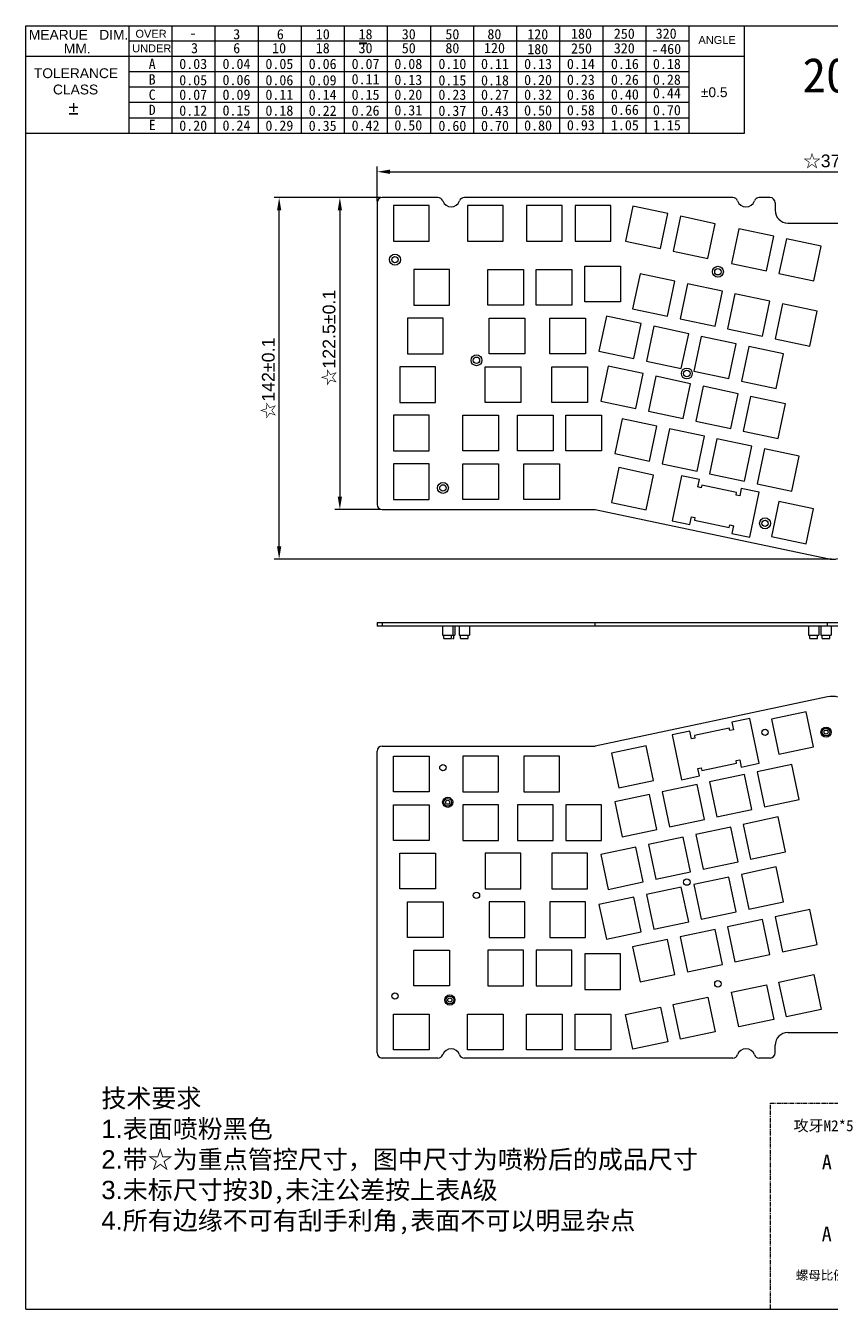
# Model space of a CAD drawing. Header units: millimetres. Extents: x 10619 to 11332, y 86 to 1699.
# Drawn here: x 10619 to 10935, y 638 to 1142 of the extents above; entities that cross this region are included whole.
import ezdxf

# ---------------------------------------------------------------- set-up
doc = ezdxf.new("R2010")
doc.units = ezdxf.units.MM
doc.linetypes.add('CENTER', pattern=[50.8, 31.75, -6.35, 6.35, -6.35])
doc.styles.add('Ari', font='arial.ttf')
doc.styles.add('STYLE1', font='')
doc.styles.add('标注', font='arial.ttf')
doc.styles.get('STYLE1').set_extended_font_data('SimSun')
doc.dimstyles.new('ISO-25', dxfattribs={"dimtxt": 5, "dimasz": 5, "dimexe": 2, "dimexo": 0.5, "dimgap": 1, "dimtad": 1, "dimdec": 3, "dimdsep": 46, "dimtxsty": '标注', "dimcen": 2.5, "dimadec": 0, "dimazin": 0, "dimtfac": 1, "dimtdec": 3, "dimtmove": 0, "dimatfit": 3, "dimfxl": 1, "dimarcsym": 0})

# ---------------------------------------------------------------- blocks, each defined once
blk = doc.blocks.new('*D22')
at = {"color": 0, "lineweight": -2}
for p, q in [((10756.83, 1073.3), (10756.83, 1086.95)), ((10761.83, 1084.95), (11124.43, 1084.95)), ((11129.43, 1073.36), (11129.43, 1086.95))]:
    blk.add_line(p, q, dxfattribs=at)
at = {"color": 0}
for points in [[(10761.83, 1085.78), (10761.83, 1084.12), (10756.83, 1084.95)], [(11124.43, 1085.78), (11124.43, 1084.12), (11129.43, 1084.95)]]:
    blk.add_solid(points, dxfattribs=at)
at = {"layer": 'Defpoints', "color": 0}
for p in [(11129.43, 1084.95), (10756.83, 1072.8), (11129.43, 1072.86)]:
    blk.add_point(p, dxfattribs=at)
at = {"color": 0, "insert": (10943.13, 1088.99), "char_height": 5, "attachment_point": 5, "style": '标注'}
blk.add_mtext('{\\fSimSun|b0|i0|c134|p2;☆}372.6{\\fArial|b0|i0|c134|p34;%%P}0.1', dxfattribs=at)
blk = doc.blocks.new('*D23')
at = {"color": 0, "lineweight": -2}
for p, q in [((10758.33, 1074.8), (10740.19, 1074.8)), ((10742.19, 1069.8), (10742.19, 957.3)), ((10758.33, 952.3), (10740.19, 952.3))]:
    blk.add_line(p, q, dxfattribs=at)
at = {"color": 0}
for points in [[(10741.36, 1069.8), (10743.02, 1069.8), (10742.19, 1074.8)], [(10741.36, 957.3), (10743.02, 957.3), (10742.19, 952.3)]]:
    blk.add_solid(points, dxfattribs=at)
at = {"layer": 'Defpoints', "color": 0}
for p in [(10758.83, 1074.8), (10742.19, 952.3), (10758.83, 952.3)]:
    blk.add_point(p, dxfattribs=at)
at = {"color": 0, "insert": (10738.15, 1019.73), "char_height": 5, "attachment_point": 5, "rotation": 90, "style": '标注'}
blk.add_mtext('{\\fSimSun|b0|i0|c134|p2;☆}122.5{\\fArial|b0|i0|c134|p34;%%P}0.1', dxfattribs=at)
blk = doc.blocks.new('*D29')
at = {"color": 0, "lineweight": -2}
for p, q in [((10758.33, 1074.8), (10716.35, 1074.8)), ((10718.35, 937.82), (10718.35, 1069.8)), ((10935.24, 932.82), (10716.35, 932.82))]:
    blk.add_line(p, q, dxfattribs=at)
at = {"color": 0}
for points in [[(10717.52, 1069.8), (10719.18, 1069.8), (10718.35, 1074.8)], [(10717.52, 937.82), (10719.18, 937.82), (10718.35, 932.82)]]:
    blk.add_solid(points, dxfattribs=at)
at = {"layer": 'Defpoints', "color": 0}
for p in [(10718.35, 1074.8), (10758.83, 1074.8), (10935.74, 932.82)]:
    blk.add_point(p, dxfattribs=at)
at = {"color": 0, "insert": (10714.3, 1003.81), "char_height": 5, "attachment_point": 5, "rotation": 90, "style": '标注'}
blk.add_mtext('\\A1;☆142±0.1', dxfattribs=at)
blk = doc.blocks.new('UK')
at = {"color": 3, "linetype": 'Continuous'}
for p, q in [((11671.22, 1568.37), (11657.22, 1568.37)), ((11657.22, 1568.37), (11657.22, 1554.37)), ((11671.22, 1554.37), (11671.22, 1568.37)), ((11690.22, 1568.37), (11676.22, 1568.37)), ((11676.22, 1568.37), (11676.22, 1554.37)), ((11690.22, 1554.37), (11690.22, 1568.37)), ((11700.36, 1567.22), (11718.36, 1567.22)), ((11700.36, 1560.02), (11700.36, 1567.22)), ((11718.36, 1567.22), (11718.36, 1560.02)), ((11700.36, 1560.02), (11703.16, 1560.02)), ((11703.16, 1558.62), (11702.36, 1558.62)), ((11702.36, 1558.62), (11702.36, 1544.62)), ((11703.36, 1559.82), (11703.36, 1558.82)), ((11715.36, 1558.82), (11715.36, 1559.82)), ((11715.56, 1560.02), (11718.36, 1560.02)), ((11716.36, 1558.62), (11715.56, 1558.62)), ((11716.36, 1544.62), (11716.36, 1558.62)), ((11657.22, 1554.37), (11671.22, 1554.37)), ((11676.22, 1554.37), (11690.22, 1554.37)), ((11680.98, 1549.32), (11694.98, 1549.32)), ((11680.98, 1535.32), (11680.98, 1549.32)), ((11694.98, 1549.32), (11694.98, 1535.32)), ((11703.16, 1543.22), (11700.36, 1543.22)), ((11700.36, 1536.02), (11700.36, 1543.22)), ((11702.36, 1544.62), (11703.16, 1544.62)), ((11703.36, 1544.42), (11703.36, 1543.42)), ((11715.36, 1543.42), (11715.36, 1544.42)), ((11715.56, 1544.62), (11716.36, 1544.62)), ((11718.36, 1543.22), (11715.56, 1543.22)), ((11718.36, 1543.22), (11718.36, 1536.02)), ((11694.98, 1535.32), (11680.98, 1535.32)), ((11718.36, 1536.02), (11700.36, 1536.02)), ((11410.26, 1516.34), (11410.26, 1530.34)), ((11410.26, 1530.34), (11424.26, 1530.34)), ((11424.26, 1530.34), (11424.26, 1516.34)), ((11431.7, 1516.34), (11431.7, 1530.34)), ((11431.7, 1530.34), (11445.7, 1530.34)), ((11445.7, 1530.34), (11445.7, 1516.34)), ((11424.26, 1516.34), (11410.26, 1516.34)), ((11445.7, 1516.34), (11431.7, 1516.34))]:
    blk.add_line(p, q, dxfattribs=at)
for centre, start, end in [((11703.16, 1559.82), 0, 90), ((11703.16, 1558.82), 270, 0), ((11715.56, 1559.82), 90, 180), ((11715.56, 1558.82), 180, 270), ((11703.16, 1544.42), 0, 90), ((11703.16, 1543.42), 270, 0), ((11715.56, 1544.42), 90, 180), ((11715.56, 1543.42), 180, 270)]:
    blk.add_arc(centre, 0.2, start, end, dxfattribs=at)

msp = doc.modelspace()

# ---------------------------------------------------------------- linework, layer by layer
at = {"color": 7, "linetype": 'Continuous'}
for p, q in [((10618.802, 638.2682), (10618.802, 1142.3025)), ((10618.802, 1142.3025), (11331.5777, 1142.3025)), ((10780.7101, 1074.7992), (10758.8264, 1074.7992)), ((10896.5066, 1074.7992), (10791.0734, 1074.7992)), ((10911.1264, 1074.7992), (10906.8564, 1074.7992)), ((10756.8264, 1072.7992), (10756.8264, 954.2992)), ((10763.2141, 1071.6442), (10763.2141, 1057.6442)), ((10777.2141, 1071.6442), (10763.2141, 1071.6442)), ((10777.2141, 1057.6442), (10777.2141, 1071.6442)), ((10792.3441, 1071.6442), (10792.3441, 1057.6442)), ((10806.3441, 1071.6442), (10792.3441, 1071.6442)), ((10806.3441, 1057.6442), (10806.3441, 1071.6442)), ((10815.4911, 1071.6442), (10815.4911, 1057.6442)), ((10829.4911, 1071.6442), (10815.4911, 1071.6442)), ((10829.4911, 1057.6442), (10829.4911, 1071.6442)), ((10834.5411, 1071.6442), (10834.5411, 1057.6442)), ((10848.5411, 1071.6442), (10834.5411, 1071.6442)), ((10848.5411, 1057.6442), (10848.5411, 1071.6442)), ((10857.2929, 1071.3799), (10854.3989, 1057.6823)), ((10870.9905, 1068.4858), (10857.2929, 1071.3799)), ((10913.1264, 1072.7992), (10913.1264, 1069.7992)), ((10868.0965, 1054.7882), (10870.9905, 1068.4858)), ((10875.9314, 1067.4419), (10873.0374, 1053.7443)), ((10889.629, 1064.5479), (10875.9314, 1067.4419)), ((10886.735, 1050.8503), (10889.629, 1064.5479)), ((10918.1264, 1064.7992), (10953.1264, 1064.7992)), ((10898.8994, 1062.5893), (10896.0054, 1048.8916)), ((10912.597, 1059.6952), (10898.8994, 1062.5893)), ((10909.703, 1045.9976), (10912.597, 1059.6952)), ((10917.5379, 1058.6513), (10914.6439, 1044.9537)), ((10931.2355, 1055.7573), (10917.5379, 1058.6513)), ((10763.2141, 1057.6442), (10777.2141, 1057.6442)), ((10792.3441, 1057.6442), (10806.3441, 1057.6442)), ((10815.4911, 1057.6442), (10829.4911, 1057.6442)), ((10834.5411, 1057.6442), (10848.5411, 1057.6442)), ((10854.3989, 1057.6823), (10868.0965, 1054.7882)), ((10873.0374, 1053.7443), (10886.735, 1050.8503)), ((10928.3415, 1042.0597), (10931.2355, 1055.7573)), ((10896.0054, 1048.8916), (10909.703, 1045.9976)), ((10771.2261, 1046.4992), (10771.2261, 1032.4992)), ((10785.2261, 1046.4992), (10771.2261, 1046.4992)), ((10785.2261, 1032.4992), (10785.2261, 1046.4992)), ((10800.2416, 1032.4992), (10800.2416, 1046.4992)), ((10800.2416, 1046.4992), (10814.2416, 1046.4992)), ((10814.2416, 1046.4992), (10814.2416, 1032.4992)), ((10819.2916, 1032.4992), (10819.2916, 1046.4992)), ((10819.2916, 1046.4992), (10833.2916, 1046.4992)), ((10833.2916, 1046.4992), (10833.2916, 1032.4992)), ((10838.3416, 1033.9092), (10838.3416, 1047.9092)), ((10838.3416, 1047.9092), (10852.3416, 1047.9092)), ((10852.3416, 1047.9092), (10852.3416, 1033.9092)), ((10860.0721, 1044.8688), (10857.1781, 1031.1712)), ((10873.7697, 1041.9748), (10860.0721, 1044.8688)), ((10914.6439, 1044.9537), (10928.3415, 1042.0597)), ((10870.8757, 1028.2772), (10873.7697, 1041.9748)), ((10878.7107, 1040.9309), (10875.8166, 1027.2333)), ((10892.4083, 1038.0369), (10878.7107, 1040.9309)), ((10852.3416, 1033.9092), (10838.3416, 1033.9092)), ((10889.5143, 1024.3392), (10892.4083, 1038.0369)), ((10897.3492, 1036.9929), (10894.4552, 1023.2953)), ((10911.0468, 1034.0989), (10897.3492, 1036.9929)), ((10908.1528, 1020.4013), (10911.0468, 1034.0989)), ((10771.2261, 1032.4992), (10785.2261, 1032.4992)), ((10814.2416, 1032.4992), (10800.2416, 1032.4992)), ((10833.2916, 1032.4992), (10819.2916, 1032.4992)), ((10857.1781, 1031.1712), (10870.8757, 1028.2772)), ((10915.9877, 1033.055), (10913.0937, 1019.3574)), ((10929.6854, 1030.161), (10915.9877, 1033.055)), ((10926.7913, 1016.4633), (10929.6854, 1030.161)), ((10768.7211, 1027.4492), (10768.7211, 1013.4492)), ((10782.7211, 1027.4492), (10768.7211, 1027.4492)), ((10782.7211, 1013.4492), (10782.7211, 1027.4492)), ((10800.8416, 1013.4492), (10800.8416, 1027.4492)), ((10800.8416, 1027.4492), (10814.8416, 1027.4492)), ((10814.8416, 1027.4492), (10814.8416, 1013.4492)), ((10824.6416, 1013.4492), (10824.6416, 1027.4492)), ((10824.6416, 1027.4492), (10838.6416, 1027.4492)), ((10838.6416, 1027.4492), (10838.6416, 1013.4492)), ((10846.8394, 1028.1941), (10843.9453, 1014.4965)), ((10860.537, 1025.3001), (10846.8394, 1028.1941)), ((10857.643, 1011.6025), (10860.537, 1025.3001)), ((10865.4779, 1024.2562), (10862.5839, 1010.5585)), ((10879.1755, 1021.3621), (10865.4779, 1024.2562)), ((10875.8166, 1027.2333), (10889.5143, 1024.3392)), ((10894.4552, 1023.2953), (10908.1528, 1020.4013)), ((10876.2815, 1007.6645), (10879.1755, 1021.3621)), ((10884.1165, 1020.3182), (10881.2224, 1006.6206)), ((10897.8141, 1017.4242), (10884.1165, 1020.3182)), ((10913.0937, 1019.3574), (10926.7913, 1016.4633)), ((10768.7211, 1013.4492), (10782.7211, 1013.4492)), ((10814.8416, 1013.4492), (10800.8416, 1013.4492)), ((10838.6416, 1013.4492), (10824.6416, 1013.4492)), ((10843.9453, 1014.4965), (10857.643, 1011.6025)), ((10894.92, 1003.7266), (10897.8141, 1017.4242)), ((10902.755, 1016.3803), (10899.861, 1002.6826)), ((10916.4526, 1013.4862), (10902.755, 1016.3803)), ((10913.5586, 999.7886), (10916.4526, 1013.4862)), ((10765.7211, 1008.3992), (10765.7211, 994.3992)), ((10779.7211, 1008.3992), (10765.7211, 1008.3992)), ((10779.7211, 994.3992), (10779.7211, 1008.3992)), ((10799.2416, 994.3992), (10799.2416, 1008.3992)), ((10799.2416, 1008.3992), (10813.2416, 1008.3992)), ((10813.2416, 1008.3992), (10813.2416, 994.3992)), ((10825.4116, 994.3992), (10825.4116, 1008.3992)), ((10825.4116, 1008.3992), (10839.4116, 1008.3992)), ((10839.4116, 1008.3992), (10839.4116, 994.3992)), ((10847.5978, 1008.5633), (10844.7037, 994.8657)), ((10861.2954, 1005.6693), (10847.5978, 1008.5633)), ((10862.5839, 1010.5585), (10876.2815, 1007.6645)), ((10858.4013, 991.9717), (10861.2954, 1005.6693)), ((10866.2363, 1004.6254), (10863.3423, 990.9278)), ((10879.9339, 1001.7314), (10866.2363, 1004.6254)), ((10881.2224, 1006.6206), (10894.92, 1003.7266)), ((10877.0399, 988.0337), (10879.9339, 1001.7314)), ((10884.8748, 1000.6874), (10881.9808, 986.9898)), ((10898.5724, 997.7934), (10884.8748, 1000.6874)), ((10899.861, 1002.6826), (10913.5586, 999.7886)), ((10765.7211, 994.3992), (10779.7211, 994.3992)), ((10813.2416, 994.3992), (10799.2416, 994.3992)), ((10839.4116, 994.3992), (10825.4116, 994.3992)), ((10844.7037, 994.8657), (10858.4013, 991.9717)), ((10895.6784, 984.0958), (10898.5724, 997.7934)), ((10903.5134, 996.7495), (10900.6193, 983.0519)), ((10917.211, 993.8555), (10903.5134, 996.7495)), ((10914.3169, 980.1578), (10917.211, 993.8555)), ((10763.2161, 989.3492), (10763.2161, 975.3492)), ((10777.2161, 989.3492), (10763.2161, 989.3492)), ((10777.2161, 975.3492), (10777.2161, 989.3492)), ((10830.9416, 975.3492), (10830.9416, 989.3492)), ((10830.9416, 989.3492), (10844.9416, 989.3492)), ((10844.9416, 989.3492), (10844.9416, 975.3492)), ((10853.0035, 987.9507), (10850.1095, 974.253)), ((10866.7011, 985.0566), (10853.0035, 987.9507)), ((10863.3423, 990.9278), (10877.0399, 988.0337)), ((10863.8071, 971.359), (10866.7011, 985.0566)), ((10871.6421, 984.0127), (10868.748, 970.3151)), ((10885.3397, 981.1187), (10871.6421, 984.0127)), ((10881.9808, 986.9898), (10895.6784, 984.0958)), ((10900.6193, 983.0519), (10914.3169, 980.1578)), ((10882.4456, 967.4211), (10885.3397, 981.1187)), ((10890.2806, 980.0748), (10887.3866, 966.3771)), ((10903.9782, 977.1807), (10890.2806, 980.0748)), ((10763.2161, 975.3492), (10777.2161, 975.3492)), ((10844.9416, 975.3492), (10830.9416, 975.3492)), ((10850.1095, 974.253), (10863.8071, 971.359)), ((10901.0842, 963.4831), (10903.9782, 977.1807)), ((10908.9191, 976.1368), (10906.0251, 962.4392)), ((10922.6167, 973.2428), (10908.9191, 976.1368)), ((10919.7227, 959.5452), (10922.6167, 973.2428)), ((10763.2161, 970.2992), (10763.2161, 956.2992)), ((10777.2161, 970.2992), (10763.2161, 970.2992)), ((10777.2161, 956.2992), (10777.2161, 970.2992)), ((10790.4616, 956.2992), (10790.4616, 970.2992)), ((10790.4616, 970.2992), (10804.4616, 970.2992)), ((10804.4616, 970.2992), (10804.4616, 956.2992)), ((10814.4116, 956.2992), (10814.4116, 970.2992)), ((10814.4116, 970.2992), (10828.4116, 970.2992)), ((10828.4116, 970.2992), (10828.4116, 956.2992)), ((10851.7054, 968.7545), (10848.8114, 955.0568)), ((10865.403, 965.8604), (10851.7054, 968.7545)), ((10868.748, 970.3151), (10882.4456, 967.4211)), ((10862.509, 952.1628), (10865.403, 965.8604)), ((10876.3574, 965.5302), (10872.6365, 947.9189)), ((10883.4019, 964.0418), (10876.3574, 965.5302)), ((10882.7939, 961.1639), (10883.4019, 964.0418)), ((10887.3866, 966.3771), (10901.0842, 963.4831)), ((10884.0875, 960.8906), (10882.7939, 961.1639)), ((10884.2942, 961.869), (10884.0875, 960.8906)), ((10897.9918, 958.975), (10884.2942, 961.869)), ((10897.7851, 957.9966), (10897.9918, 958.975)), ((10899.231, 957.6911), (10897.7851, 957.9966)), ((10899.8391, 960.569), (10899.231, 957.6911)), ((10906.8835, 959.0806), (10899.8391, 960.569)), ((10903.1627, 941.4694), (10906.8835, 959.0806)), ((10906.0251, 962.4392), (10919.7227, 959.5452)), ((10763.2161, 956.2992), (10777.2161, 956.2992)), ((10804.4616, 956.2992), (10790.4616, 956.2992)), ((10828.4116, 956.2992), (10814.4116, 956.2992)), ((10848.8114, 955.0568), (10862.509, 952.1628)), ((10914.5611, 955.4742), (10911.6671, 941.7766)), ((10928.2587, 952.5802), (10914.5611, 955.4742)), ((10758.8264, 952.2992), (10842.5131, 952.2992)), ((10842.5131, 952.2992), (10933.6673, 933.0401)), ((10872.6365, 947.9189), (10879.681, 946.4306)), ((10879.681, 946.4306), (10880.3133, 949.4231)), ((10880.3133, 949.4231), (10881.6069, 949.1498)), ((10881.6069, 949.1498), (10881.4002, 948.1714)), ((10881.4002, 948.1714), (10895.0978, 945.2774)), ((10925.3647, 938.8826), (10928.2587, 952.5802)), ((10895.0978, 945.2774), (10895.3045, 946.2558)), ((10895.3045, 946.2558), (10896.7504, 945.9503)), ((10896.7504, 945.9503), (10896.1182, 942.9578)), ((10896.1182, 942.9578), (10903.1627, 941.4694)), ((10911.6671, 941.7766), (10925.3647, 938.8826)), ((10756.8264, 908.0145), (11129.4264, 908.0147)), ((10756.8264, 908.0145), (10756.8264, 906.5145)), ((10758.8264, 908.0146), (10758.8264, 906.5146)), ((10842.5131, 906.5146), (10842.5131, 908.0146)), ((10933.6673, 906.5151), (10933.6673, 908.0151)), ((11129.4264, 906.5147), (10756.8264, 906.5145)), ((10782.5479, 906.514), (10782.5479, 903.014)), ((10782.5479, 903.014), (10786.5479, 903.014)), ((10783.0479, 901.714), (10783.0479, 903.014)), ((10786.0479, 901.714), (10786.0479, 903.014)), ((10786.5479, 906.514), (10786.5479, 903.014)), ((10786.7927, 903.012), (10787.3873, 903.012)), ((10786.8873, 901.712), (10786.8873, 903.012)), ((10787.3873, 906.512), (10787.3873, 903.012)), ((10789.049, 906.5128), (10789.049, 903.0128)), ((10789.049, 903.0128), (10793.049, 903.0128)), ((10789.549, 901.7128), (10789.549, 903.0128)), ((10792.549, 901.7128), (10792.549, 903.0128)), ((10793.049, 906.5128), (10793.049, 903.0128)), ((10926.2385, 906.5133), (10926.2385, 903.0133)), ((10926.2385, 903.0133), (10930.2385, 903.0133)), ((10926.7385, 901.7133), (10926.7385, 903.0133)), ((10929.7385, 901.7133), (10929.7385, 903.0133)), ((10930.2385, 906.5133), (10930.2385, 903.0133)), ((10931.1278, 906.5147), (10931.1278, 903.0147)), ((10931.1278, 903.0147), (10935.1278, 903.0147)), ((10931.6278, 901.7147), (10931.6278, 903.0147)), ((10934.6278, 901.7147), (10934.6278, 903.0147)), ((10935.1278, 906.5147), (10935.1278, 903.0147)), ((10783.0479, 901.714), (10786.0479, 901.714)), ((10786.4412, 901.712), (10786.8873, 901.712)), ((10789.549, 901.7128), (10792.549, 901.7128)), ((10926.7385, 901.7133), (10929.7385, 901.7133)), ((10931.6278, 901.7147), (10934.6278, 901.7147)), ((10933.6673, 878.704), (10842.5131, 859.4449)), ((10925.3647, 872.8615), (10911.6671, 869.9675)), ((10928.2587, 859.1639), (10925.3647, 872.8615)), ((10903.1627, 870.2747), (10896.1182, 868.7863)), ((10896.1182, 868.7863), (10896.7504, 865.7938)), ((10906.8835, 852.6635), (10903.1627, 870.2747)), ((10911.6671, 869.9675), (10914.5611, 856.2699)), ((10879.681, 865.3135), (10872.6365, 863.8251)), ((10872.6365, 863.8251), (10876.3574, 846.2139)), ((10880.3133, 862.321), (10879.681, 865.3135)), ((10881.6069, 862.5943), (10880.3133, 862.321)), ((10895.0978, 866.4667), (10881.4002, 863.5727)), ((10881.4002, 863.5727), (10881.6069, 862.5943)), ((10895.3045, 865.4883), (10895.0978, 866.4667)), ((10896.7504, 865.7938), (10895.3045, 865.4883)), ((10756.8264, 738.9449), (10756.8264, 857.4449)), ((10758.8264, 859.4449), (10842.5131, 859.4449)), ((10862.509, 859.5813), (10848.8114, 856.6872)), ((10865.403, 845.8837), (10862.509, 859.5813)), ((10914.5611, 856.2699), (10928.2587, 859.1639)), ((10763.2161, 841.4449), (10763.2161, 855.4449)), ((10763.2161, 855.4449), (10777.2161, 855.4449)), ((10777.2161, 855.4449), (10777.2161, 841.4449)), ((10790.4616, 855.4449), (10790.4616, 841.4449)), ((10804.4616, 855.4449), (10790.4616, 855.4449)), ((10804.4616, 841.4449), (10804.4616, 855.4449)), ((10814.4116, 855.4449), (10814.4116, 841.4449)), ((10828.4116, 855.4449), (10814.4116, 855.4449)), ((10828.4116, 841.4449), (10828.4116, 855.4449)), ((10848.8114, 856.6872), (10851.7054, 842.9896)), ((10884.2942, 849.8751), (10897.9918, 852.7691)), ((10897.7851, 853.7475), (10899.231, 854.053)), ((10897.9918, 852.7691), (10897.7851, 853.7475)), ((10899.231, 854.053), (10899.8391, 851.1751)), ((10899.8391, 851.1751), (10906.8835, 852.6635)), ((10919.7227, 852.1989), (10906.0251, 849.3049)), ((10922.6167, 838.5013), (10919.7227, 852.1989)), ((10876.3574, 846.2139), (10883.4019, 847.7023)), ((10882.7939, 850.5801), (10884.0875, 850.8535)), ((10883.4019, 847.7023), (10882.7939, 850.5801)), ((10884.0875, 850.8535), (10884.2942, 849.8751)), ((10901.0842, 848.261), (10887.3866, 845.3669)), ((10903.9782, 834.5633), (10901.0842, 848.261)), ((10906.0251, 849.3049), (10908.9191, 835.6073)), ((10851.7054, 842.9896), (10865.403, 845.8837)), ((10882.4456, 844.323), (10868.748, 841.429)), ((10885.3397, 830.6254), (10882.4456, 844.323)), ((10887.3866, 845.3669), (10890.2806, 831.6693)), ((10777.2161, 841.4449), (10763.2161, 841.4449)), ((10790.4616, 841.4449), (10804.4616, 841.4449)), ((10814.4116, 841.4449), (10828.4116, 841.4449)), ((10863.8071, 840.3851), (10850.1095, 837.491)), ((10850.1095, 837.491), (10853.0035, 823.7934)), ((10866.7011, 826.6874), (10863.8071, 840.3851)), ((10868.748, 841.429), (10871.6421, 827.7314)), ((10908.9191, 835.6073), (10922.6167, 838.5013)), ((10763.2161, 822.3949), (10763.2161, 836.3949)), ((10763.2161, 836.3949), (10777.2161, 836.3949)), ((10777.2161, 836.3949), (10777.2161, 822.3949)), ((10830.9416, 836.3949), (10830.9416, 822.3949)), ((10844.9416, 836.3949), (10830.9416, 836.3949)), ((10844.9416, 822.3949), (10844.9416, 836.3949)), ((10890.2806, 831.6693), (10903.9782, 834.5633)), ((10853.0035, 823.7934), (10866.7011, 826.6874)), ((10871.6421, 827.7314), (10885.3397, 830.6254)), ((10895.6784, 827.6483), (10881.9808, 824.7543)), ((10898.5724, 813.9507), (10895.6784, 827.6483)), ((10914.3169, 831.5862), (10900.6193, 828.6922)), ((10900.6193, 828.6922), (10903.5134, 814.9946)), ((10917.211, 817.8886), (10914.3169, 831.5862)), ((10777.2161, 822.3949), (10763.2161, 822.3949)), ((10830.9416, 822.3949), (10844.9416, 822.3949)), ((10877.0399, 823.7103), (10863.3423, 820.8163)), ((10879.9339, 810.0127), (10877.0399, 823.7103)), ((10881.9808, 824.7543), (10884.8748, 811.0566)), ((10765.7211, 803.3449), (10765.7211, 817.3449)), ((10765.7211, 817.3449), (10779.7211, 817.3449)), ((10779.7211, 817.3449), (10779.7211, 803.3449)), ((10799.2416, 817.3449), (10799.2416, 803.3449)), ((10813.2416, 817.3449), (10799.2416, 817.3449)), ((10813.2416, 803.3449), (10813.2416, 817.3449)), ((10825.4116, 817.3449), (10825.4116, 803.3449)), ((10839.4116, 817.3449), (10825.4116, 817.3449)), ((10839.4116, 803.3449), (10839.4116, 817.3449)), ((10858.4013, 819.7724), (10844.7037, 816.8784)), ((10844.7037, 816.8784), (10847.5978, 803.1807)), ((10861.2954, 806.0748), (10858.4013, 819.7724)), ((10863.3423, 820.8163), (10866.2363, 807.1187)), ((10903.5134, 814.9946), (10917.211, 817.8886)), ((10884.8748, 811.0566), (10898.5724, 813.9507)), ((10913.5586, 811.9555), (10899.861, 809.0614)), ((10916.4526, 798.2578), (10913.5586, 811.9555)), ((10866.2363, 807.1187), (10879.9339, 810.0127)), ((10894.92, 808.0175), (10881.2224, 805.1235)), ((10897.8141, 794.3199), (10894.92, 808.0175)), ((10899.861, 809.0614), (10902.755, 795.3638)), ((10779.7211, 803.3449), (10765.7211, 803.3449)), ((10799.2416, 803.3449), (10813.2416, 803.3449)), ((10825.4116, 803.3449), (10839.4116, 803.3449)), ((10847.5978, 803.1807), (10861.2954, 806.0748)), ((10876.2815, 804.0796), (10862.5839, 801.1855)), ((10879.1755, 790.3819), (10876.2815, 804.0796)), ((10881.2224, 805.1235), (10884.1165, 791.4259)), ((10768.7211, 784.2949), (10768.7211, 798.2949)), ((10768.7211, 798.2949), (10782.7211, 798.2949)), ((10782.7211, 798.2949), (10782.7211, 784.2949)), ((10800.8416, 798.2949), (10800.8416, 784.2949)), ((10814.8416, 798.2949), (10800.8416, 798.2949)), ((10814.8416, 784.2949), (10814.8416, 798.2949)), ((10824.6416, 798.2949), (10824.6416, 784.2949)), ((10838.6416, 798.2949), (10824.6416, 798.2949)), ((10838.6416, 784.2949), (10838.6416, 798.2949)), ((10857.643, 800.1416), (10843.9453, 797.2476)), ((10843.9453, 797.2476), (10846.8394, 783.55)), ((10860.537, 786.444), (10857.643, 800.1416)), ((10862.5839, 801.1855), (10865.4779, 787.4879)), ((10902.755, 795.3638), (10916.4526, 798.2578)), ((10884.1165, 791.4259), (10897.8141, 794.3199)), ((10908.1528, 791.3428), (10894.4552, 788.4487)), ((10911.0468, 777.6452), (10908.1528, 791.3428)), ((10926.7913, 795.2807), (10913.0937, 792.3867)), ((10913.0937, 792.3867), (10915.9877, 778.6891)), ((10929.6854, 781.5831), (10926.7913, 795.2807)), ((10846.8394, 783.55), (10860.537, 786.444)), ((10865.4779, 787.4879), (10879.1755, 790.3819)), ((10889.5143, 787.4048), (10875.8166, 784.5108)), ((10892.4083, 773.7072), (10889.5143, 787.4048)), ((10894.4552, 788.4487), (10897.3492, 774.7511)), ((10782.7211, 784.2949), (10768.7211, 784.2949)), ((10800.8416, 784.2949), (10814.8416, 784.2949)), ((10824.6416, 784.2949), (10838.6416, 784.2949)), ((10870.8757, 783.4669), (10857.1781, 780.5728)), ((10873.7697, 769.7693), (10870.8757, 783.4669)), ((10875.8166, 784.5108), (10878.7107, 770.8132)), ((10915.9877, 778.6891), (10929.6854, 781.5831)), ((10771.2261, 765.2449), (10771.2261, 779.2449)), ((10771.2261, 779.2449), (10785.2261, 779.2449)), ((10785.2261, 779.2449), (10785.2261, 765.2449)), ((10800.2416, 779.2449), (10800.2416, 765.2449)), ((10814.2416, 779.2449), (10800.2416, 779.2449)), ((10814.2416, 765.2449), (10814.2416, 779.2449)), ((10819.2916, 779.2449), (10819.2916, 765.2449)), ((10833.2916, 779.2449), (10819.2916, 779.2449)), ((10833.2916, 765.2449), (10833.2916, 779.2449)), ((10838.3416, 777.8349), (10838.3416, 763.8349)), ((10852.3416, 777.8349), (10838.3416, 777.8349)), ((10852.3416, 763.8349), (10852.3416, 777.8349)), ((10857.1781, 780.5728), (10860.0721, 766.8752)), ((10897.3492, 774.7511), (10911.0468, 777.6452)), ((10878.7107, 770.8132), (10892.4083, 773.7072)), ((10860.0721, 766.8752), (10873.7697, 769.7693)), ((10914.6439, 766.7904), (10928.3415, 769.6844)), ((10917.5379, 753.0928), (10914.6439, 766.7904)), ((10928.3415, 769.6844), (10931.2355, 755.9868)), ((10785.2261, 765.2449), (10771.2261, 765.2449)), ((10800.2416, 765.2449), (10814.2416, 765.2449)), ((10819.2916, 765.2449), (10833.2916, 765.2449)), ((10838.3416, 763.8349), (10852.3416, 763.8349)), ((10896.0054, 762.8524), (10909.703, 765.7465)), ((10898.8994, 749.1548), (10896.0054, 762.8524)), ((10909.703, 765.7465), (10912.597, 752.0489)), ((10854.3989, 754.0618), (10868.0965, 756.9558)), ((10868.0965, 756.9558), (10870.9905, 743.2582)), ((10873.0374, 757.9998), (10886.735, 760.8938)), ((10875.9314, 744.3022), (10873.0374, 757.9998)), ((10886.735, 760.8938), (10889.629, 747.1962)), ((10763.2141, 740.0999), (10763.2141, 754.0999)), ((10763.2141, 754.0999), (10777.2141, 754.0999)), ((10777.2141, 754.0999), (10777.2141, 740.0999)), ((10792.3441, 740.0999), (10792.3441, 754.0999)), ((10792.3441, 754.0999), (10806.3441, 754.0999)), ((10806.3441, 754.0999), (10806.3441, 740.0999)), ((10815.4911, 740.0999), (10815.4911, 754.0999)), ((10815.4911, 754.0999), (10829.4911, 754.0999)), ((10829.4911, 754.0999), (10829.4911, 740.0999)), ((10834.5411, 740.0999), (10834.5411, 754.0999)), ((10834.5411, 754.0999), (10848.5411, 754.0999)), ((10848.5411, 754.0999), (10848.5411, 740.0999)), ((10857.2929, 740.3642), (10854.3989, 754.0618)), ((10912.597, 752.0489), (10898.8994, 749.1548)), ((10931.2355, 755.9868), (10917.5379, 753.0928)), ((10889.629, 747.1962), (10875.9314, 744.3022)), ((10918.1264, 746.9449), (10953.1264, 746.9449)), ((10870.9905, 743.2582), (10857.2929, 740.3642)), ((10913.1264, 738.9449), (10913.1264, 741.9449)), ((10780.7101, 736.9449), (10758.8264, 736.9449)), ((10777.2141, 740.0999), (10763.2141, 740.0999)), ((10896.5066, 736.9449), (10791.0734, 736.9449)), ((10806.3441, 740.0999), (10792.3441, 740.0999)), ((10829.4911, 740.0999), (10815.4911, 740.0999)), ((10848.5411, 740.0999), (10834.5411, 740.0999)), ((10911.1264, 736.9449), (10906.8564, 736.9449)), ((10618.802, 638.2682), (11331.5777, 638.2682))]:
    msp.add_line(p, q, dxfattribs=at)
for p, q in [((10659.3062, 1142.3025), (10659.3062, 1100.005)), ((10676.2252, 1142.3025), (10676.2252, 1100.005)), ((10693.1442, 1142.3025), (10693.1442, 1100.005)), ((10710.0632, 1142.3025), (10710.0632, 1100.005)), ((10726.9822, 1142.3025), (10726.9822, 1100.005)), ((10743.9012, 1142.3025), (10743.9012, 1100.005)), ((10760.8202, 1142.3025), (10760.8202, 1100.005)), ((10777.7392, 1142.3025), (10777.7392, 1100.005)), ((10794.6582, 1142.3025), (10794.6582, 1100.005)), ((10811.5772, 1142.3025), (10811.5772, 1100.005)), ((10828.4962, 1142.3025), (10828.4962, 1100.005)), ((10845.4152, 1142.3025), (10845.4152, 1100.005)), ((10862.3342, 1142.3025), (10862.3342, 1100.005)), ((10879.2531, 1142.3025), (10879.2531, 1100.005)), ((10901.0061, 1142.3025), (10901.0061, 1100.005)), ((10879.2531, 1136.26), (10659.3062, 1136.26)), ((10901.0061, 1130.2175), (10618.8019, 1130.2175)), ((10879.2531, 1124.175), (10659.3062, 1124.175)), ((10879.2531, 1118.1325), (10659.3062, 1118.1325)), ((10879.2531, 1112.09), (10659.3062, 1112.09)), ((10815.0359, 1108.686), (10815.0359, 1109.3841)), ((10879.2531, 1106.0475), (10659.3062, 1106.0475)), ((10901.0061, 1100.005), (10618.8019, 1100.005))]:
    msp.add_line(p, q)
at = {"linetype": 'CENTER', "ltscale": 0.05}
for p, q in [((10911.3267, 638.2682), (10911.3267, 719.2719)), ((10911.3267, 719.2719), (11056.6361, 719.2719))]:
    msp.add_line(p, q, dxfattribs=at)
at = {"color": 7, "linetype": 'Continuous'}
for centre, radius in [((10763.8264, 1050.4242), 2.15), ((10763.8264, 1050.4241), 1.25), ((10890.648, 1045.6685), 2.15), ((10890.648, 1045.6684), 1.25), ((10795.8416, 1010.9242), 2.15), ((10795.8416, 1010.9241), 1.25), ((10878.4467, 1005.7307), 2.15), ((10878.4467, 1005.7307), 1.25), ((10782.6616, 960.7992), 2.15), ((10782.6616, 960.7991), 1.25), ((10909.1729, 946.9029), 2.15), ((10909.1729, 946.9029), 1.25), ((10909.1729, 864.8412), 1.25), ((10782.6616, 850.9449), 1.25), ((10878.4467, 806.0134), 1.25), ((10795.8416, 800.8199), 1.25), ((10890.648, 766.0756), 1.25), ((10763.8264, 761.3199), 1.25)]:
    msp.add_circle(centre, radius, dxfattribs=at)
at = {"color": 1, "linetype": 'Continuous'}
for centre, radius in [((10933.1278, 864.9193), 2), ((10933.1278, 864.9193), 1.5), ((10933.1278, 864.9193), 0.8), ((10784.5479, 837.3588), 2), ((10784.5479, 837.3589), 1.5), ((10784.5479, 837.3589), 0.8), ((10785.3873, 759.7304), 2), ((10785.3873, 759.7304), 1.5), ((10785.3873, 759.7304), 0.8)]:
    msp.add_circle(centre, radius, dxfattribs=at)
at = {"color": 7, "linetype": 'Continuous'}
for centre, radius, start, end in [((10758.8264, 1072.7992), 2, 90, 180), ((10780.7101, 1072.7992), 2, 19.588612, 90), ((10791.0734, 1072.7992), 2, 90, 160.411388), ((10896.5066, 1072.7992), 2, 19.798428, 90), ((10906.8564, 1072.7992), 2, 90, 160.201572), ((10911.1264, 1072.7992), 2, 0, 90), ((10785.8917, 1074.6431), 3.5, 199.588612, 340.411388), ((10901.6815, 1074.6621), 3.5, 199.798428, 340.201572), ((10918.1264, 1069.7992), 5, 180, 270), ((10758.8264, 954.2992), 2, 180, 270), ((10935.7344, 942.8241), 10, 258.07, 282.010591), ((10935.7344, 868.92), 10, 77.989409, 101.93), ((10758.8264, 857.4449), 2, 90, 180), ((10918.1264, 741.9449), 5, 90, 180), ((10758.8264, 738.9449), 2, 180, 270), ((10780.7101, 738.9449), 2, 270, 340.411388), ((10785.8917, 737.101), 3.5, 19.588612, 160.411388), ((10791.0734, 738.9449), 2, 199.588612, 270), ((10896.5066, 738.9449), 2, 270, 340.201572), ((10901.6815, 737.082), 3.5, 19.798428, 160.201572), ((10906.8564, 738.9449), 2, 199.798428, 270), ((10911.1264, 738.9449), 2, 270, 0)]:
    msp.add_arc(centre, radius, start, end, dxfattribs=at)

# ---------------------------------------------------------------- block references
at = {"color": 7}
msp.add_blockref('UK', (-619.7574, -540.9889), dxfattribs=at)
at = {"color": 7, "xscale": -1, "rotation": 180}
msp.add_blockref('UK', (-619.7574, 2352.733), dxfattribs=at)

# ---------------------------------------------------------------- texts
at = {"style": 'STYLE1'}
for s, height, p in [('-', 4.0283, (10683.0816, 1137.3726)), ('3', 4.0283, (10700.3108, 1136.9435)), ('6', 4.0283, (10717.4436, 1136.9435)), ('10', 4.02833, (10732.7461, 1136.9435)), ('18', 4.02833, (10749.538, 1136.9435)), ('30', 4.02833, (10766.505, 1136.9435)), ('50', 4.02833, (10783.6292, 1136.9435)), ('80', 4.02833, (10800.1256, 1136.9558)), ('120', 4.02833, (10815.7929, 1136.9184)), ('180', 4.02833, (10832.9762, 1137.1466)), ('250', 4.02833, (10849.7784, 1137.1466)), ('320', 4.02833, (10866.2258, 1137.1927)), ('3', 4.0283, (10683.7481, 1131.4854)), ('6', 4.0283, (10700.3108, 1131.4854)), ('10', 4.02833, (10715.5906, 1131.4854)), ('18', 4.02833, (10732.7461, 1131.4854)), ('-', 8.0567, (10748.5322, 1132.3245)), ('30', 4.02833, (10749.538, 1131.4854)), ('50', 4.02833, (10766.505, 1131.4854)), ('80', 4.02833, (10783.6292, 1131.4854)), ('120', 4.02833, (10798.8114, 1131.5346)), ('180', 4.02833, (10815.7929, 1131.1115)), ('250', 4.02833, (10832.9762, 1131.3658)), ('320', 4.02833, (10849.7784, 1131.4469)), ('460', 4.02833, (10867.9991, 1131.1883)), ('A', 4.0283, (10667.1142, 1125.2763)), ('0.03', 4.02833, (10679.1156, 1125.2763)), ('0.04', 4.02833, (10696.1059, 1125.2763)), ('0.05', 4.02833, (10712.9536, 1125.2763)), ('0.06', 4.02833, (10729.9498, 1125.2763)), ('0.07', 4.02833, (10746.8052, 1125.2763)), ('0.08', 4.02833, (10763.5874, 1125.2763)), ('0.10', 4.02833, (10780.8869, 1125.2763)), ('0.11', 4.02833, (10797.6245, 1125.2763)), ('0.13', 4.02833, (10814.5483, 1125.2763)), ('0.14', 4.02833, (10831.351, 1125.2763)), ('0.16', 4.02833, (10848.6381, 1125.2763)), ('-', 4.0283, (10864.5843, 1130.8676)), ('0.18', 4.02833, (10865.139, 1125.2763)), ('B', 4.0283, (10667.1142, 1119.1892)), ('0.05', 4.02833, (10679.1156, 1118.9043)), ('0.06', 4.02833, (10696.1059, 1118.9755)), ('0.06', 4.02833, (10712.9536, 1118.9043)), ('0.09', 4.02833, (10729.9498, 1118.8581)), ('0.11', 4.02833, (10746.8052, 1119.3026)), ('0.13', 4.02833, (10763.5874, 1119.0349)), ('0.15', 4.02833, (10780.8869, 1118.8427)), ('0.18', 4.02833, (10797.6245, 1118.8271)), ('0.20', 4.02833, (10814.5483, 1118.9937)), ('0.23', 4.02833, (10831.351, 1119.0752)), ('0.26', 4.02833, (10848.6381, 1119.074)), ('0.28', 4.02833, (10865.139, 1119.1038)), ('C', 4.0283, (10667.1142, 1113.1888)), ('0.07', 4.02833, (10679.1156, 1113.1888)), ('0.09', 4.02833, (10696.1059, 1113.1888)), ('0.11', 4.02833, (10712.9536, 1113.1888)), ('0.14', 4.02833, (10729.9498, 1113.1888)), ('0.15', 4.02833, (10746.8052, 1113.1888)), ('0.20', 4.02833, (10763.5874, 1113.1888)), ('0.23', 4.02833, (10780.8869, 1113.1888)), ('0.27', 4.02833, (10797.6245, 1113.1888)), ('0.32', 4.02833, (10814.5483, 1113.1888)), ('0.36', 4.02833, (10831.351, 1113.1888)), ('0.40', 4.02833, (10848.6381, 1113.3059)), ('0.44', 4.02833, (10865.139, 1113.8155)), ('D', 4.0283, (10667.1142, 1107.2276)), ('0.12', 4.02833, (10679.1156, 1106.9427)), ('0.15', 4.02833, (10696.1059, 1107.0139)), ('0.18', 4.02833, (10712.9536, 1106.9427)), ('0.22', 4.02833, (10729.9498, 1106.8965)), ('0.26', 4.02833, (10746.8052, 1106.96)), ('0.31', 4.02833, (10763.5874, 1107.0733)), ('0.37', 4.02833, (10780.8869, 1106.8811)), ('0.43', 4.02833, (10797.6245, 1106.8655)), ('0.50', 4.02833, (10814.5483, 1107.0321)), ('0.58', 4.02833, (10831.351, 1107.1136)), ('0.66', 4.02833, (10848.6381, 1107.2793)), ('0.70', 4.02833, (10865.139, 1107.1422)), ('E', 4.0283, (10667.1142, 1101.3097)), ('0.20', 4.02833, (10679.1156, 1101.0249)), ('0.24', 4.02833, (10696.1059, 1101.0961)), ('0.29', 4.02833, (10712.9536, 1101.0249)), ('0.35', 4.02833, (10729.9498, 1100.9786)), ('0.42', 4.02833, (10746.8052, 1101.0421)), ('0.50', 4.02833, (10763.5874, 1101.1554)), ('0.60', 4.02833, (10780.8869, 1100.9632)), ('0.70', 4.02833, (10797.6245, 1100.9477)), ('0.80', 4.02833, (10814.5483, 1101.1143)), ('0.93', 4.02833, (10831.351, 1101.1957)), ('1.05', 4.02833, (10848.6381, 1101.1946)), ('1.15', 4.02833, (10865.139, 1101.2244))]:
    msp.add_text(s, height=height, dxfattribs=at).set_placement(p)
at = {"attachment_point": 1}
for s, insert, char_height, width, style in [('MEARUE   DIM.', (10620.0607, 1140.6684), 3.871554, 39.615907, 'Ari'), ('OVER', (10661.9211, 1140.6728), 3.09724, 12.668553, 'Ari'), ('MM.', (10633.797, 1135.2745), 3.87155, 11.978333, 'Ari'), ('UNDER', (10660.6224, 1134.9502), 3.09724, 15.690079, 'Ari'), ('ANGLE', (10883.0054, 1138.2371), 3.09724, 15.690079, 'Ari'), ('20220812', (10923.8756, 1129.6666), 13.57668, 161.451805, 'STYLE1'), ('TOLERANCE', (10622.0394, 1125.5719), 3.87155, 33.966912, 'Ari'), ('CLASS', (10629.5361, 1119.1727), 3.87155, 20.159675, 'Ari'), ('%%P0.5', (10883.9544, 1118.1054), 3.87155, 13.433809, 'Ari'), ('%%P', (10635.6505, 1112.5823), 5.16207, 6.177911, 'Ari'), ('技术要求{\\fArial|b0|i0|c0|p32;\\P1.}表面喷粉黑色{\\fArial|b0|i0|c0|p32;\\P2.}带☆为重点管控尺寸，图中尺寸为喷粉后的成品尺寸{\\fArial|b0|i0|c0|p32;\\P3.}未标尺寸按3D,未注公差按上表A级\\P{\\fArial|b0|i0|c0|p32;4.}所有边缘不可有刮手利角,表面不可以明显杂点', (10648.5242, 724.7467), 7.2, 251.457776, 'STYLE1')]:
    msp.add_mtext(s, dxfattribs=dict(at, insert=insert, char_height=char_height, width=width, style=style))
at = {"color": 1, "lineweight": 0, "attachment_point": 1, "style": 'Ari'}
for s, insert, char_height, width in [('{\\fSimSun|b0|i0|c134|p2;攻牙M2*5}', (10920.3717, 712.5389), 4.323195, 27.20576), ('{\\fSimSun|b0|i0|c134|p2;螺母比例1.0}', (10921.2503, 653.4788), 3.6, 40.713725)]:
    msp.add_mtext(s, dxfattribs=dict(at, insert=insert, char_height=char_height, width=width))
at = {"color": 1, "lineweight": 0, "char_height": 5.764259, "width": 6.917111, "attachment_point": 1, "line_spacing_factor": 0.9, "style": 'Ari'}
for insert in [(10931.4781, 698.9865), (10931.4244, 670.7768)]:
    msp.add_mtext('{\\fSimSun|b0|i0|c0|p2;A}', dxfattribs=dict(at, insert=insert))

# ---------------------------------------------------------------- dimensions: what is measured, and where the dimension line sits
at = {"color": 7}
dim = msp.add_linear_dim(base=(11129.4255, 1084.949), p1=(10756.8264, 1072.7992), p2=(11129.4255, 1072.858), text='{\\fSimSun|b0|i0|c134|p2;☆}<>{\\fArial|b0|i0|c134|p34;%%P}0.1', dimstyle='ISO-25', override={"dimdec": 2}, dxfattribs=at)
dim.commit()
dim.dimension.update_dxf_attribs({"geometry": '*D22', "text_midpoint": (10943.1259, 1088.9937)})
dim = msp.add_linear_dim(base=(10718.3493, 1074.7992), p1=(10935.7415, 932.8241), p2=(10758.8264, 1074.7992), angle=90, dimstyle='ISO-25', override={"dimgap": 1, "dimdec": 1, "dimpost": '☆<>', "dimtol": 1, "dimlim": 0, "dimtp": 0.1, "dimtm": 0.1, "dimtfac": 1, "dimtdec": 3, "dimtolj": 1}, dxfattribs=at)
dim.commit()
dim.dimension.update_dxf_attribs({"geometry": '*D29', "text_midpoint": (10714.3046, 1003.8116)})
dim = msp.add_linear_dim(base=(10742.1916, 952.2992), p1=(10758.8264, 1074.7992), p2=(10758.8264, 952.2992), angle=90, text='{\\fSimSun|b0|i0|c134|p2;☆}<>{\\fArial|b0|i0|c134|p34;%%P}0.1', dimstyle='ISO-25', dxfattribs=at)
dim.commit()
dim.dimension.update_dxf_attribs({"geometry": '*D23', "text_midpoint": (10742.1916, 1019.7306), "dimtype": 160})

doc.saveas('drawing.dxf')
